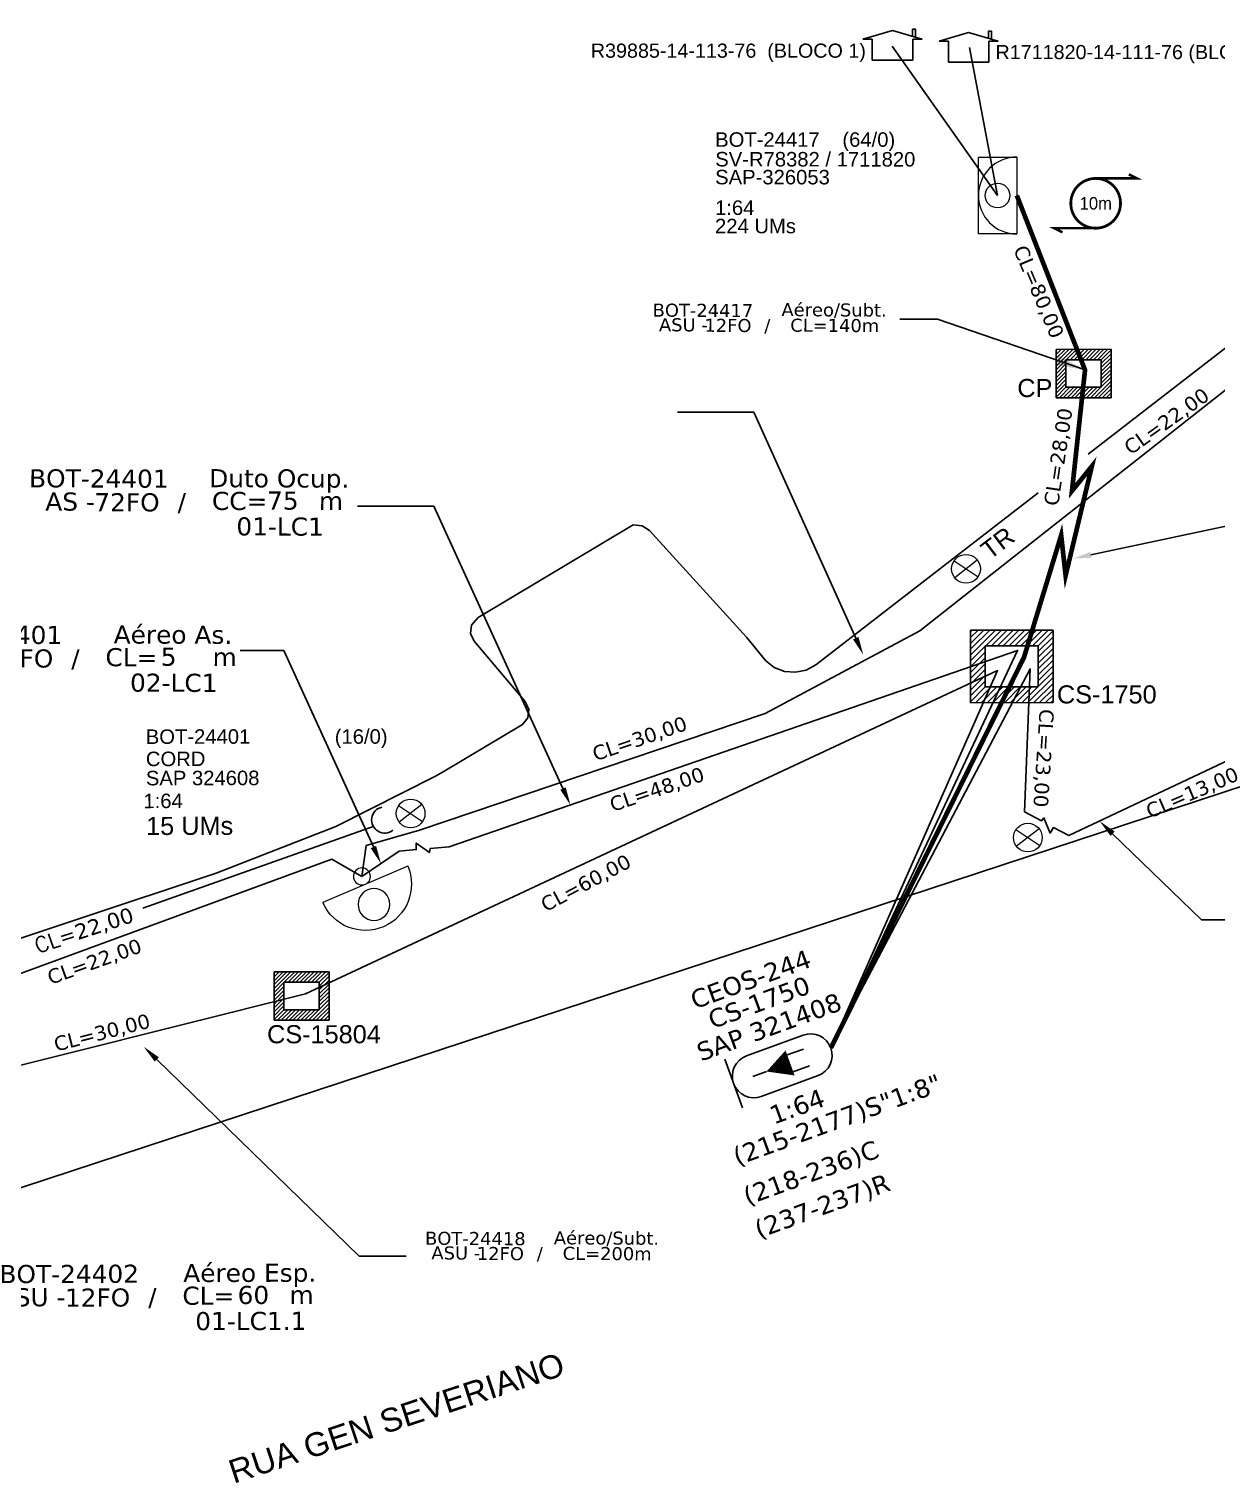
# Model space of a CAD drawing. Header units: metres. Extents: x -1286 to 542, y -500 to 95.
# Drawn here: x -767.8 to -666.8, y -397.6 to -274 of the extents above; entities that cross this region are included whole.
import ezdxf
from ezdxf import colors
from ezdxf.entities.mleader import LeaderData, LeaderLine
from ezdxf.enums import TextEntityAlignment as Align
from ezdxf.math import Vec2, Vec3

# ---------------------------------------------------------------- set-up
doc = ezdxf.new("R2010")
doc.units = ezdxf.units.M
for name, color, linetype in [('10.1-Caixas Subterrâneas', 5, 'Continuous'), ('20.4-CEOS', 1, 'Continuous'), ('CAP_A_INSTALAR', 1, 'Continuous'), ('CELULAS_GPON', 7, 'Continuous'), ('Folga', 1, 'Continuous'), ('label_cabos', 7, 'Continuous'), ('Legenda', 1, 'Continuous'), ('locais legendas', 7, 'Continuous'), ('QUADRA', 7, 'Continuous'), ('surveys', 7, 'Continuous'), ('surveys legendas', 7, 'Continuous')]:
    doc.layers.add(name, color=color, linetype=linetype)
for name, color, linetype, lineweight in [('10.4-Postes', 1, 'Continuous', 0), ("20.0-LEGENDA DOS CDO'S", 1, 'Continuous', 0), ('20.1-CDO_INTERIOR', 1, 'Continuous', 0), ('20.2-CDO_POSTE', 1, 'Continuous', 5), ('20.6-CORDOALHA_SUPORTE', 7, 'Continuous', 25), ('Segmento Logradouro Texto', 238, 'Continuous', 0)]:
    doc.layers.add(name, color=color, linetype=linetype, lineweight=lineweight)
doc.layers.add('DROP DE CLIENTE', color=140, linetype='Continuous', plot=False)
doc.layers.add('EXTRA', color=50, linetype='Continuous', plot=False)
doc.styles.add('ARIAL', font='arial.ttf')
doc.styles.add('DIGICADE', font='arial.ttf')
doc.styles.add('ROMANS', font='romans.shx')
doc.styles.add('siredit', font='verdana.ttf')
doc.linetypes.add('FENCELINE1', pattern='A,0.25,-0.1,[133,ltypeshp.shx,S=0.1,R=0,X=-0.1,Y=0],-0.1,1', length=1.45)
doc.dimstyles.new('ISO-25', dxfattribs={"dimtxt": 2.5, "dimasz": 2.5, "dimexe": 1.25, "dimexo": 0.625, "dimtad": 1, "dimtxsty": 'Standard', "dimcen": 2.5, "dimadec": 0, "dimazin": 0, "dimtfac": 1, "dimtmove": 0, "dimatfit": 3, "dimfxl": 0, "dimarcsym": 0})

# ---------------------------------------------------------------- blocks, each defined once
blk = doc.blocks.new('*X73')
at = {"color": 0, "linetype": 'Continuous'}
for p, q in [((-1.25, 0.34099), (-0.49099, 1.1)), ((-1.25, 0.517767), (-0.667767, 1.1)), ((-1.25, 0.694544), (-0.844544, 1.1)), ((-1.25, 0.87132), (-1.02132, 1.1)), ((-1.25, 1.048097), (-1.198097, 1.1)), ((-0.789214, 0.625), (-0.314214, 1.1)), ((-0.612437, 0.625), (-0.137437, 1.1)), ((-0.43566, 0.625), (0.03934, 1.1)), ((-0.258883, 0.625), (0.216117, 1.1)), ((-0.082107, 0.625), (0.392893, 1.1)), ((0.09467, 0.625), (0.56967, 1.1)), ((0.271447, 0.625), (0.746447, 1.1)), ((0.448223, 0.625), (0.923223, 1.1)), ((0.625, 0.625), (1.1, 1.1)), ((0.801777, 0.625), (1.25, 1.073223)), ((0.8035, 0.449947), (1.25, 0.896447)), ((-1.25, 0.164214), (-0.8035, 0.610714)), ((0.8035, 0.27317), (1.25, 0.71967)), ((0.8035, 0.096393), (1.25, 0.542893)), ((-1.25, -0.012563), (-0.8035, 0.433937)), ((-1.25, -0.18934), (-0.8035, 0.25716)), ((-1.25, -0.366117), (-0.8035, 0.080383)), ((0.8035, -0.080383), (1.25, 0.366117)), ((0.8035, -0.25716), (1.25, 0.18934)), ((0.8035, -0.433937), (1.25, 0.012563)), ((-1.25, -0.542893), (-0.8035, -0.096393)), ((-1.25, -0.71967), (-0.8035, -0.27317)), ((0.49099, -1.1), (1.25, -0.34099)), ((0.8035, -0.610714), (1.25, -0.164214)), ((-1.25, -0.896447), (-0.8035, -0.449947)), ((-1.25, -1.073223), (-0.801777, -0.625)), ((-1.1, -1.1), (-0.625, -0.625)), ((-0.923223, -1.1), (-0.448223, -0.625)), ((-0.746447, -1.1), (-0.271447, -0.625)), ((-0.56967, -1.1), (-0.09467, -0.625)), ((-0.392893, -1.1), (0.082107, -0.625)), ((-0.216117, -1.1), (0.258883, -0.625)), ((-0.03934, -1.1), (0.43566, -0.625)), ((0.137437, -1.1), (0.612437, -0.625)), ((0.314214, -1.1), (0.789214, -0.625)), ((0.667767, -1.1), (1.25, -0.517767)), ((0.844544, -1.1), (1.25, -0.694544)), ((1.02132, -1.1), (1.25, -0.87132)), ((1.198097, -1.1), (1.25, -1.048097))]:
    blk.add_line(p, q, dxfattribs=at)
blk = doc.blocks.new('MANHOLE_MQ')
at = {"color": 0, "linetype": 'Continuous'}
for p, q in [((0.00000623, 0.00000569), (-0.00000627, 0.00000569)), ((-0.00000627, 0.00000569), (-0.00000627, -0.00000531)), ((0.00000623, -0.00000531), (0.00000623, 0.00000569)), ((-0.00000404, 0.00000331), (0.00000399, 0.00000331)), ((-0.00000404, -0.00000294), (-0.00000404, 0.00000331)), ((0.00000399, 0.00000331), (0.00000399, -0.00000294)), ((0.00000399, -0.00000294), (-0.00000404, -0.00000294)), ((0.00000399, -0.00000294), (0.00000399, -0.00000294)), ((-0.00000627, -0.00000531), (0.00000623, -0.00000531))]:
    blk.add_line(p, q, dxfattribs=at)
at = {"color": 0, "linetype": 'Continuous', "xscale": 5e-06, "yscale": 5e-06, "zscale": 1e-05}
blk.add_blockref('*X73', (-0.00000002, 0.00000019), dxfattribs=at)
blk = doc.blocks.new('*U97')
at = {"layer": '20.4-CEOS', "color": 7, "style": 'siredit'}
for tag, p in [('FIBRAS_SPLITTER', (0, 0)), ('FIBRAS_TOP_C', (0, -4.128)), ('RESERVA_FINAIS', (0, -5.461))]:
    blk.add_attdef(tag, p, '', height=1.01, dxfattribs=at)
for tag, p, flags in [('ID_ATIVIDADE', (0, -6.773), 3), ('FATOR', (0, -8.085), 1), ('QTDE', (0, -9.397), 1), ('FID', (0, -10.709), 1)]:
    blk.add_attdef(tag, p, '', height=1.01, dxfattribs=dict(at, flags=flags))
blk = doc.blocks.new('CDOE_CT_POST_DESENHO')
at = {"color": 0}
blk.add_line((2.136, 0.393), (-2.114, 0.393), dxfattribs=at)
for centre, radius in [((0.011, 1.403), 0.733), ((0.011, 0), 0.393)]:
    blk.add_circle(centre, radius, dxfattribs=at)
blk.add_arc((0.011, 0.393), 2.125, 0, 180, dxfattribs=at)
blk = doc.blocks.new('Inst CDOE-16 CAIXA DIST OPT CDOE 48F_16D C_SPL_2_1_8')
at = {"layer": "20.0-LEGENDA DOS CDO'S", "color": 0}
for tag, p, style, flags in [('ID_ATIVIDADE', (0.12, 6.472), 'ARIAL', 3), ('FATOR', (7.921, 6.472), 'ARIAL', 1), ('QTDE', (0.097, -1.17), 'DIGICADE', 3)]:
    blk.add_attdef(tag, p, '', height=0.8, rotation=0.11799, dxfattribs=dict(at, style=style, flags=flags))
at = {"layer": "20.0-LEGENDA DOS CDO'S", "color": 0, "style": 'ARIAL'}
for tag, p, height in [('FID', (0.12, 5.248), 0.8), ('CORDOALHA', (0.122, 4.023), 0.8), ('SAP', (0.124, 2.961), 0.8), ('1:XX', (-0.012, 1.7), 0.8), ('UMS', (0.141, 0.217), 1)]:
    blk.add_attdef(tag, p, '', height=height, rotation=0.11799, dxfattribs=at)
blk.add_attdef('FIBRAS_UTILIZADAS', text='', height=0.8, rotation=0.11799, dxfattribs=at).set_placement((13.479, 5.263), align=Align.CENTER)
blk = doc.blocks.new('Inst CB DT OCUP CFOA-SM-AS-80-TS-72')
at = {"layer": 'label_cabos', "color": 0, "style": 'siredit'}
for tag, flags, p in [('ID_ATIVIDADE', 3, (1.314, 2.672)), ('FATOR', 1, (11.56, 2.551))]:
    blk.add_attdef(tag, text='', height=1, rotation=359.69001, dxfattribs=dict(at, flags=flags)).set_placement(p, align=Align.MIDDLE_CENTER)
for tag, p in [('DESTINO_CABO', (3.131, 1.262)), ('TIPO_CABO', (13.108, 1.245)), ('TIPO_CABO', (1.762, -0.005)), ('CABO', (4.686, -0.052)), ('/', (7.714, -0.052)), ('LANCE', (10.909, 0.002)), ('UND', (15.964, 0.002)), ('FID', (13.148, -1.414))]:
    blk.add_attdef(tag, text='', height=1, rotation=359.69001, dxfattribs=at).set_placement(p, align=Align.MIDDLE_CENTER)
blk.add_attdef('QTDE', (12.429, -0.475), '', height=1, rotation=359.69001, dxfattribs=at)
blk = doc.blocks.new('Inst CORD ALUMINIO 4.8 MM 3F')
at = {"layer": '20.6-CORDOALHA_SUPORTE', "color": 0, "lineweight": 0, "style": 'ROMANS'}
blk.add_attdef('LANCE', text='', height=1, dxfattribs=at).set_placement((-0.538, -2.215), align=Align.RIGHT)
at = {"layer": '20.6-CORDOALHA_SUPORTE', "color": 0, "style": 'siredit'}
blk.add_attdef('QTDE', (-0.538, -2.215), '', height=1, rotation=359.69001, dxfattribs=at)
at = {"layer": '20.6-CORDOALHA_SUPORTE', "color": 0, "lineweight": 0, "style": 'ROMANS'}
for tag, p, flags in [('FATOR', (-5.196, -4.442), 3), ('ID_ATIVIDADE', (-5.201, -6.669), 3), ('FID', (-5.201, -8.896), 1)]:
    blk.add_attdef(tag, p, '', height=1, dxfattribs=dict(at, flags=flags))
blk = doc.blocks.new('Inst CB AS CFOA-SM-AS-80-TS-72')
at = {"layer": 'label_cabos', "color": 0, "style": 'siredit'}
for tag, flags, p in [('ID_ATIVIDADE', 3, (1.314, 2.672)), ('FATOR', 1, (11.56, 2.551))]:
    blk.add_attdef(tag, text='', height=1, rotation=359.69001, dxfattribs=dict(at, flags=flags)).set_placement(p, align=Align.MIDDLE_CENTER)
for tag, p in [('DESTINO_CABO', (3.131, 1.262)), ('TIPO_CABO', (13.108, 1.245)), ('TIPO_CABO', (1.762, -0.005)), ('CABO', (4.686, -0.052)), ('/', (7.714, -0.052)), ('LANCE', (10.809, 0.002)), ('UND', (15.964, 0.002)), ('FID', (13.148, -1.414))]:
    blk.add_attdef(tag, text='', height=1, rotation=359.69001, dxfattribs=at).set_placement(p, align=Align.MIDDLE_CENTER)
blk.add_attdef('QTDE', (12.429, -0.475), '', height=1, rotation=359.69001, dxfattribs=at)
blk = doc.blocks.new('Inst CB ESP CFOA-SM-ASU-120-S-12')
at = {"layer": 'label_cabos', "color": 0, "style": 'siredit'}
for tag, flags, p in [('ID_ATIVIDADE', 3, (1.314, 2.672)), ('FATOR', 1, (11.56, 2.551))]:
    blk.add_attdef(tag, text='', height=1, rotation=359.69001, dxfattribs=dict(at, flags=flags)).set_placement(p, align=Align.MIDDLE_CENTER)
for tag, p in [('DESTINO_CABO', (3.131, 1.262)), ('TIPO_CABO', (13.108, 1.245)), ('TIPO_CABO', (1.262, -0.005)), ('CABO', (4.686, -0.052)), ('/', (7.714, -0.052)), ('LANCE', (10.809, 0.002)), ('UND', (15.964, 0.002)), ('FID', (13.148, -1.414))]:
    blk.add_attdef(tag, text='', height=1, rotation=359.69001, dxfattribs=at).set_placement(p, align=Align.MIDDLE_CENTER)
blk.add_attdef('QTDE', (12.429, -0.475), '', height=1, rotation=359.69001, dxfattribs=at)
blk = doc.blocks.new('LEGENDA DOS CABOS')
at = {"layer": 'EXTRA', "color": 0, "style": 'siredit'}
for tag, p in [('ID', (4.6, 0.97)), ('XX', (9.03, 0.97))]:
    blk.add_attdef(tag, text='', height=0.48, rotation=359.69, dxfattribs=at).set_placement(p, align=Align.MIDDLE_CENTER)
at = {"layer": 'Legenda', "color": 0, "style": 'siredit'}
for tag, p in [('TIPO_CABO', (1.31, 0)), ('CABO', (4.69, -0.05)), ('/', (6.81, -0.05)), ('METROS', (10.03, -0.05))]:
    blk.add_attdef(tag, text='', height=0.8, rotation=359.69, dxfattribs=at).set_placement(p, align=Align.MIDDLE_CENTER)
blk = doc.blocks.new('A$C07E14978')
at = {"layer": 'Folga', "color": 0, "const_width": 0.137}
for points in [[(2.226, 2.915), (4.421, 2.915), (3.982, 3.135)], [(2.226, 0.281), (0.031, 0.281), (0.47, 0.061)]]:
    blk.add_lwpolyline(points, dxfattribs=at)
at = {"layer": 'Folga', "color": 0, "const_width": 0.146}
blk.add_lwpolyline([(2.226, 2.915, 1.000012), (2.226, 0.281, 0.999978)], format="xyb", close=True, dxfattribs=at)
at = {"layer": 'Folga', "color": 0}
blk.add_text('10m', height=0.6586, dxfattribs=at).set_placement((1.376, 1.269))

msp = doc.modelspace()

# ---------------------------------------------------------------- linework, layer by layer
at = {"color": 1, "linetype": 'FENCELINE1', "ltscale": 4, "const_width": 0.4}
msp.add_lwpolyline([(-699.64, -360.64), (-683.22, -327.44), (-680.06, -317.07), (-679.68, -320.48), (-677.45, -311.2), (-679.14, -313.3), (-678.03, -303.02), (-683.83, -288.19)], dxfattribs=at)
at = {"color": 0, "ltscale": 3}
msp.add_lwpolyline([(-736.88, -342.14, -1.252444), (-737.81, -340.17)], format="xyb", dxfattribs=at)
msp.add_lwpolyline([(-738.47, -341.79), (-758.14, -348.76)], dxfattribs=at)
at = {"layer": '10.4-Postes'}
for points in [[(-689.17, -319.25), (-687.13, -320.59)], [(-687.19, -319.18), (-689.11, -320.67)], [(-736.39, -340.03), (-734.36, -341.38)], [(-734.41, -339.96), (-736.34, -341.45)], [(-683.9, -342.08), (-681.87, -343.43)], [(-681.92, -342.01), (-683.85, -343.5)]]:
    msp.add_lwpolyline(points, dxfattribs=at)
for centre in [(-688.15, -319.92), (-735.37, -340.71), (-682.89, -342.76)]:
    msp.add_circle(centre, 1.22, dxfattribs=at)
at = {"layer": '20.1-CDO_INTERIOR', "color": 1, "lineweight": 18}
msp.add_lwpolyline([(-687.1, -291.46), (-687.1, -284.92), (-683.83, -284.92), (-683.83, -291.45)], close=True, dxfattribs=at)
msp.add_circle((-685.47, -288.19), 1.05, dxfattribs=at)
msp.add_arc((-683.83, -288.19), 3.27, 90.0276, 270.0276, dxfattribs=at)
at = {"layer": '20.4-CEOS', "color": 5}
for p, q in [((-706.82, -361.32), (-701.99, -359.55)), ((-700.73, -362.99), (-705.56, -364.76))]:
    msp.add_line(p, q, dxfattribs=at)
msp.add_lwpolyline([(-705.11, -362.64, 0, 2.26, 0), (-703.11, -361.91, 2.26, 2.26, 0)], format="xyseb", dxfattribs=at)
for points in [[(-703.45, -361.26), (-701.98, -360.73)], [(-707.15, -365.74), (-708.67, -361.59)], [(-705.11, -362.64), (-706.27, -363.07)], [(-702.93, -362.7), (-701.46, -362.16)]]:
    msp.add_lwpolyline(points, dxfattribs=at)
for centre, start, end in [((-701.36, -361.27), 290.077, 110.077), ((-706.19, -363.04), 110.077, 290.077)]:
    msp.add_arc(centre, 1.83, start, end, dxfattribs=at)
at = {"layer": 'CAP_A_INSTALAR', "color": 7, "linetype": 'FENCELINE1', "ltscale": 4}
for points in [[(-705.22, -332.2), (-692.08, -325.19), (-654.77, -295.81)], [(-732.09, -343.55), (-683.76, -326.85), (-699.64, -360.64)], [(-679.41, -342.59), (-660.74, -333.78), (-640.02, -327.21)], [(-811.82, -335.07), (-787.59, -358.1), (-790.19, -358.5), (-784.48, -362.42), (-784.29, -360.63), (-775.67, -363.88), (-744.31, -356.05), (-685.46, -328.56), (-699.64, -360.64)], [(-683.19, -340.58), (-682.69, -328.42), (-699.64, -360.64)], [(-739.15, -343.42), (-734.62, -342.14), (-705.22, -332.2)], [(-781.08, -358.91), (-742.07, -344.6), (-742.07, -344.6)]]:
    msp.add_lwpolyline(points, dxfattribs=at)
at = {"layer": 'CAP_A_INSTALAR', "color": 7, "linetype": 'FENCELINE1', "ltscale": 2}
for points in [[(-679.41, -342.59), (-680.7, -341.91), (-681, -342.38), (-681.53, -341.09), (-681.74, -341.34), (-683.19, -340.58)], [(-739.53, -346.07), (-739.15, -343.42)], [(-736.36, -343.91), (-734.9, -343.78), (-734.9, -343.22), (-733.76, -344.02), (-733.72, -343.69), (-732.09, -343.55)], [(-739.53, -346.07), (-742.07, -344.6)], [(-736.36, -343.91), (-739.53, -346.07)]]:
    msp.add_lwpolyline(points, dxfattribs=at)
at = {"layer": 'DROP DE CLIENTE'}
for points in [[(-685.47, -288.19), (-694.43, -275.5)], [(-685.47, -288.19), (-687.84, -275.62)]]:
    msp.add_lwpolyline(points, dxfattribs=at)
at = {"layer": 'QUADRA'}
for points in [[(-677.76, -310.17), (-664.39, -299.83)], [(-751.9, -345.79), (-741.74, -341.81), (-733.26, -337.54), (-732.61, -337.16), (-725.87, -333.15), (-725.41, -332.57), (-725.31, -331.86), (-725.62, -331.2), (-729.98, -326.08), (-730.29, -325.41), (-730.19, -324.7), (-729.63, -324.06), (-716.45, -316.19), (-715.68, -316.25), (-715.05, -316.66), (-706.82, -325.72), (-705.16, -327.73), (-704.45, -328.29), (-703.59, -328.64), (-702.66, -328.71), (-701.75, -328.52), (-700.93, -328.08), (-682.02, -313.47)], [(-635.02, -328.64), (-832.95, -393.69)], [(-787.04, -357.46), (-751.9, -345.79)]]:
    msp.add_lwpolyline(points, dxfattribs=at)
at = {"layer": 'surveys'}
for p, q in [((-694.4, -274.16), (-696.91, -274.89)), ((-694.4, -274.16), (-691.89, -274.89)), ((-692.71, -274.05), (-692.45, -274.05)), ((-692.71, -274.64), (-692.71, -274.05)), ((-692.45, -274.05), (-692.45, -274.71)), ((-686.24, -274.22), (-685.98, -274.22)), ((-686.24, -274.81), (-686.24, -274.22)), ((-685.98, -274.22), (-685.98, -274.89)), ((-696.91, -274.89), (-696.12, -274.89)), ((-696.12, -276.69), (-696.12, -274.9)), ((-691.89, -274.89), (-692.68, -274.89)), ((-692.68, -274.89), (-692.68, -276.69)), ((-687.93, -274.33), (-690.44, -275.07)), ((-690.44, -275.07), (-689.65, -275.07)), ((-689.65, -276.87), (-689.65, -275.07)), ((-687.93, -274.33), (-685.41, -275.07)), ((-686.2, -275.06), (-686.2, -276.87)), ((-685.41, -275.07), (-686.2, -275.07)), ((-692.68, -276.69), (-696.12, -276.69)), ((-686.2, -276.87), (-689.65, -276.87))]:
    msp.add_line(p, q, dxfattribs=at)

# ---------------------------------------------------------------- block references
at = {"color": 0, "lineweight": 0, "xscale": 1.307692307692307, "yscale": 1.307692307692307, "zscale": 1.307692307692307, "rotation": 18.41394832054072}
msp.add_blockref('Inst CORD ALUMINIO 4.8 MM 3F', (-763.92, -348.51), dxfattribs=at).add_auto_attribs({'QTDE': '22,00', 'LANCE': 'CL='})
at = {"layer": '10.1-Caixas Subterrâneas', "color": 30, "rotation": 180.0191175169924}
for p, xscale, yscale, zscale in [((-678.16, -303.25), 374062.8819905536, 374062.8819905536, 374062.8819905536), ((-684.27, -328.1), 561094.3229858305, 561094.3229858305, 561094.3229858305), ((-744.65, -356.15), 374062.8819905536, 374062.8819905536, 374062.8819905536)]:
    msp.add_blockref('MANHOLE_MQ', p, dxfattribs=dict(at, xscale=xscale, yscale=yscale, zscale=zscale))
at = {"layer": "20.0-LEGENDA DOS CDO'S", "color": 7, "lineweight": 0}
ref = msp.add_blockref('Inst CDOE-16 CAIXA DIST OPT CDOE 48F_16D C_SPL_2_1_8', (-758.07, -342.87), dxfattribs=dict(at, xscale=1.538461538461538, yscale=1.538461538461538, zscale=1.538461538461538))
ref.add_attrib('FID', 'BOT-24401', (-757.89, -334.8), dxfattribs={"color": 0, "height": 1.231, "rotation": 0.118, "style": 'ARIAL'})
ref.add_attrib('CORDOALHA', 'CORD', (-757.88, -336.69), dxfattribs={"color": 0, "height": 1.231, "rotation": 0.118, "style": 'ARIAL'})
ref.add_attrib('SAP', 'SAP 324608', (-757.88, -338.32), dxfattribs={"color": 0, "height": 1.231, "rotation": 0.118, "style": 'ARIAL'})
ref.add_attrib('1:XX', '1:64', (-758.09, -340.26), dxfattribs={"color": 0, "height": 1.231, "rotation": 0.118, "style": 'ARIAL'})
ref.add_attrib('UMS', '15 UMs', (-757.86, -342.54), dxfattribs={"color": 0, "height": 1.538, "rotation": 0.118, "style": 'ARIAL'})
ref.add_attrib('FIBRAS_UTILIZADAS', '(16/0)', dxfattribs={"color": 0, "height": 1.231, "rotation": 0.118, "style": 'ARIAL'}).set_placement((-737.33, -334.78), align=Align.RIGHT)
at = {"layer": '20.2-CDO_POSTE', "color": 7, "xscale": -1.846153846153846, "yscale": 1.846153846153846, "zscale": 1.846153846153846, "rotation": 203.3209061583297}
msp.add_blockref('CDOE_CT_POST_DESENHO', (-739.53, -346.07), dxfattribs=at)
at = {"layer": '20.4-CEOS', "color": 5, "lineweight": 0}
ref = msp.add_blockref('*U97', (-707.6, -370.66), dxfattribs=dict(at, xscale=1.538461538461539, yscale=1.538461538461539, zscale=1.538461538461539, rotation=20.07700940068093))
ref.add_attrib('FIBRAS_SPLITTER', '(215-2177)S"1:8"', (-707.6, -370.66), dxfattribs={"color": 5, "height": 1.5533, "rotation": 20.077, "style": 'siredit'})
ref.add_attrib('FIBRAS_TOP_C', '(218-236)C', (-706.73, -374.03), dxfattribs={"color": 5, "height": 1.553, "rotation": 20.077, "style": 'siredit'})
ref.add_attrib('RESERVA_FINAIS', '(237-237)R', (-705.77, -376.85), dxfattribs={"color": 5, "height": 1.553, "rotation": 20.077, "style": 'siredit'})
at = {"layer": 'Folga', "xscale": 1.605566645982849, "yscale": 1.605566645982849, "zscale": 1.605566645982849}
msp.add_blockref('A$C07E14978', (-680.7, -291.42), dxfattribs=at)
at = {"layer": 'label_cabos', "color": 0, "lineweight": 0}
ref = msp.add_blockref('LEGENDA DOS CABOS', (-715.22, -299.76), dxfattribs=dict(at, xscale=1.107692307692308, yscale=1.107692307692308, zscale=1.107692307692308))
ref.add_attrib('ID', 'BOT-24417', dxfattribs={"color": 0, "height": 1.108, "rotation": 359.69, "style": 'siredit'}).set_placement((-710.52, -297.95), align=Align.MIDDLE_CENTER)
ref.add_attrib('CABO', '12FO', dxfattribs={"color": 0, "height": 1.108, "rotation": 359.69, "style": 'siredit'}).set_placement((-708.39, -299.23), align=Align.MIDDLE_CENTER)
ref.add_attrib('METROS', 'CL=140m', dxfattribs={"color": 0, "height": 1.108, "rotation": 359.69, "style": 'siredit'}).set_placement((-699.31, -299.23), align=Align.MIDDLE_CENTER)
ref.add_attrib('XX', 'Aéreo/Subt.', dxfattribs={"color": 0, "height": 1.1077, "rotation": 359.69, "style": 'siredit'}).set_placement((-699.37, -297.91), align=Align.MIDDLE_CENTER)
ref.add_attrib('/', '/', dxfattribs={"color": 0, "height": 1.11, "rotation": 359.69, "style": 'siredit'}).set_placement((-705.04, -299.23), align=Align.MIDDLE_CENTER)
ref.add_attrib('TIPO_CABO', 'ASU -', dxfattribs={"color": 0, "height": 1.108, "rotation": 359.69, "style": 'siredit'}).set_placement((-712.18, -299.18), align=Align.MIDDLE_CENTER)
at = {"layer": 'label_cabos'}
ref = msp.add_blockref('Inst CB DT OCUP CFOA-SM-AS-80-TS-72', (-766.7, -314.2), dxfattribs=dict(at, xscale=1.538461538461538, yscale=1.538461538461538, zscale=1.538461538461538, rotation=0.1315642785740532))
ref.add_attrib('DESTINO_CABO', 'BOT-24401', dxfattribs={"color": 0, "height": 1.538, "rotation": 359.8216, "style": 'siredit'}).set_placement((-761.88, -312.24), align=Align.MIDDLE_CENTER)
ref.add_attrib('CABO', '72FO', dxfattribs={"color": 0, "height": 1.538, "rotation": 359.8216, "style": 'siredit'}).set_placement((-759.49, -314.26), align=Align.MIDDLE_CENTER)
ref.add_attrib('TIPO_CABO', 'Duto Ocup.', dxfattribs={"color": 0, "height": 1.538, "rotation": 359.8216, "style": 'siredit'}).set_placement((-746.54, -312.23), align=Align.MIDDLE_CENTER)
ref.add_attrib('/', '/', dxfattribs={"color": 0, "height": 1.54, "rotation": 359.8216, "style": 'siredit'}).set_placement((-754.83, -314.25), align=Align.MIDDLE_CENTER)
ref.add_attrib('TIPO_CABO', 'AS - ', dxfattribs={"color": 0, "height": 1.538, "rotation": 359.8216, "style": 'siredit'}).set_placement((-763.99, -314.2), align=Align.MIDDLE_CENTER)
ref.add_attrib('FID', '01-LC1', dxfattribs={"color": 0, "height": 1.538, "rotation": 359.8216, "style": 'siredit'}).set_placement((-746.47, -316.32), align=Align.MIDDLE_CENTER)
ref.add_attrib('LANCE', 'CC=', dxfattribs={"color": 0, "height": 1.538, "rotation": 359.8216, "style": 'siredit'}).set_placement((-749.91, -314.15), align=Align.MIDDLE_CENTER)
ref.add_attrib('QTDE', '75', (-747.58, -314.88), dxfattribs={"color": 0, "height": 1.538, "rotation": 359.8216, "style": 'siredit'})
ref.add_attrib('UND', 'm', dxfattribs={"color": 0, "height": 1.54, "rotation": 359.8216, "style": 'siredit'}).set_placement((-742.14, -314.14), align=Align.MIDDLE_CENTER)
ref = msp.add_blockref('Inst CB AS CFOA-SM-AS-80-TS-72', (-775.74, -327.47), dxfattribs=dict(at, xscale=1.538461538461538, yscale=1.538461538461538, zscale=1.538461538461538, rotation=0.1315642785740533))
ref.add_attrib('DESTINO_CABO', 'BOT-24401', dxfattribs={"color": 0, "height": 1.538, "rotation": 359.8216, "style": 'siredit'}).set_placement((-770.93, -325.52), align=Align.MIDDLE_CENTER)
ref.add_attrib('TIPO_CABO', 'Aéreo As.', dxfattribs={"color": 0, "height": 1.538, "rotation": 359.8216, "style": 'siredit'}).set_placement((-755.58, -325.51), align=Align.MIDDLE_CENTER)
ref.add_attrib('CABO', '72FO', dxfattribs={"color": 0, "height": 1.538, "rotation": 359.8216, "style": 'siredit'}).set_placement((-768.53, -327.53), align=Align.MIDDLE_CENTER)
ref.add_attrib('/', '/', dxfattribs={"color": 0, "height": 1.54, "rotation": 359.8216, "style": 'siredit'}).set_placement((-763.87, -327.52), align=Align.MIDDLE_CENTER)
ref.add_attrib('TIPO_CABO', 'AS - ', dxfattribs={"color": 0, "height": 1.538, "rotation": 359.8216, "style": 'siredit'}).set_placement((-773.03, -327.47), align=Align.MIDDLE_CENTER)
ref.add_attrib('FID', '02-LC1', dxfattribs={"color": 0, "height": 1.538, "rotation": 359.8216, "style": 'siredit'}).set_placement((-755.51, -329.6), align=Align.MIDDLE_CENTER)
ref.add_attrib('LANCE', 'CL=', dxfattribs={"color": 0, "height": 1.538, "rotation": 359.8216, "style": 'siredit'}).set_placement((-759.11, -327.43), align=Align.MIDDLE_CENTER)
ref.add_attrib('QTDE', '5', (-756.62, -328.15), dxfattribs={"color": 0, "height": 1.54, "rotation": 359.8216, "style": 'siredit'})
ref.add_attrib('UND', 'm', dxfattribs={"color": 0, "height": 1.54, "rotation": 359.8216, "style": 'siredit'}).set_placement((-751.18, -327.41), align=Align.MIDDLE_CENTER)
at = {"layer": 'label_cabos', "color": 0, "lineweight": 0}
ref = msp.add_blockref('LEGENDA DOS CABOS', (-734.57, -378.64), dxfattribs=dict(at, xscale=1.107692307692308, yscale=1.107692307692308, zscale=1.107692307692308))
ref.add_attrib('ID', 'BOT-24418', dxfattribs={"color": 0, "height": 1.108, "rotation": 359.69, "style": 'siredit'}).set_placement((-729.87, -376.83), align=Align.MIDDLE_CENTER)
ref.add_attrib('CABO', '12FO', dxfattribs={"color": 0, "height": 1.108, "rotation": 359.69, "style": 'siredit'}).set_placement((-727.74, -378.11), align=Align.MIDDLE_CENTER)
ref.add_attrib('METROS', 'CL=200m', dxfattribs={"color": 0, "height": 1.108, "rotation": 359.69, "style": 'siredit'}).set_placement((-718.66, -378.11), align=Align.MIDDLE_CENTER)
ref.add_attrib('XX', 'Aéreo/Subt.', dxfattribs={"color": 0, "height": 1.1077, "rotation": 359.69, "style": 'siredit'}).set_placement((-718.72, -376.79), align=Align.MIDDLE_CENTER)
ref.add_attrib('/', '/', dxfattribs={"color": 0, "height": 1.11, "rotation": 359.69, "style": 'siredit'}).set_placement((-724.39, -378.11), align=Align.MIDDLE_CENTER)
ref.add_attrib('TIPO_CABO', 'ASU -', dxfattribs={"color": 0, "height": 1.108, "rotation": 359.69, "style": 'siredit'}).set_placement((-731.53, -378.06), align=Align.MIDDLE_CENTER)
at = {"layer": 'label_cabos'}
ref = msp.add_blockref('Inst CB ESP CFOA-SM-ASU-120-S-12', (-769.2, -381.82), dxfattribs=dict(at, xscale=1.538461538461538, yscale=1.538461538461538, zscale=1.538461538461538, rotation=0.4634636605451))
ref.add_attrib('DESTINO_CABO', 'BOT-24402', dxfattribs={"color": 0, "height": 1.538, "rotation": 0.1535, "style": 'siredit'}).set_placement((-764.4, -379.84), align=Align.MIDDLE_CENTER)
ref.add_attrib('TIPO_CABO', 'Aéreo Esp.', dxfattribs={"color": 0, "height": 1.538, "rotation": 0.1535, "style": 'siredit'}).set_placement((-749.05, -379.75), align=Align.MIDDLE_CENTER)
ref.add_attrib('CABO', '12FO', dxfattribs={"color": 0, "height": 1.538, "rotation": 0.1535, "style": 'siredit'}).set_placement((-761.99, -381.85), align=Align.MIDDLE_CENTER)
ref.add_attrib('/', '/', dxfattribs={"color": 0, "height": 1.54, "rotation": 0.1535, "style": 'siredit'}).set_placement((-757.33, -381.81), align=Align.MIDDLE_CENTER)
ref.add_attrib('TIPO_CABO', 'ASU - ', dxfattribs={"color": 0, "height": 1.538, "rotation": 0.1535, "style": 'siredit'}).set_placement((-767.26, -381.82), align=Align.MIDDLE_CENTER)
ref.add_attrib('FID', '01-LC1.1', dxfattribs={"color": 0, "height": 1.538, "rotation": 0.1535, "style": 'siredit'}).set_placement((-748.96, -383.84), align=Align.MIDDLE_CENTER)
ref.add_attrib('LANCE', 'CL=', dxfattribs={"color": 0, "height": 1.538, "rotation": 0.1535, "style": 'siredit'}).set_placement((-752.57, -381.69), align=Align.MIDDLE_CENTER)
ref.add_attrib('QTDE', '60', (-750.08, -382.4), dxfattribs={"color": 0, "height": 1.538, "rotation": 0.1535, "style": 'siredit'})
ref.add_attrib('UND', 'm', dxfattribs={"color": 0, "height": 1.54, "rotation": 0.1535, "style": 'siredit'}).set_placement((-744.64, -381.62), align=Align.MIDDLE_CENTER)

# ---------------------------------------------------------------- texts
at = {"layer": "20.0-LEGENDA DOS CDO'S", "color": 1, "style": 'ARIAL'}
for s, height, p in [('BOT-24417', 1.231, (-709.48, -284.05)), ('SV-R78382 / 1711820', 1.2308, (-709.47, -285.72)), ('SAP-326053', 1.231, (-709.48, -287.24)), ('1:64', 1.231, (-709.49, -289.84)), ('224 UMs', 1.231, (-709.49, -291.4))]:
    msp.add_text(s, height=height, rotation=359.9724, dxfattribs=at).set_placement(p)
msp.add_text('     (64/0)', height=1.2308, rotation=359.9724, dxfattribs=at).set_placement((-697.61, -284.05), align=Align.CENTER)
at = {"layer": '20.4-CEOS', "color": 5, "style": 'siredit'}
for s, p in [('CEOS-244', (-706.73, -354.07)), ('CS-1750', (-706.01, -356.03)), ('SAP 321408', (-705.16, -358.12)), ('1:64', (-702.78, -364.88))]:
    msp.add_text(s, height=1.553, rotation=20.077, dxfattribs=at).set_placement(p, align=Align.TOP_CENTER)
at = {"layer": 'CELULAS_GPON', "style": 'siredit'}
for s, rotation, p in [('CL=80,00', 292.8945, (-684.15, -292.75)), ('CL=22,00', 35.3374, (-674.16, -310.29)), ('CL=28,00', 81.5951, (-680.32, -314.63)), ('CL=23,00', 266.393, (-681.89, -331.8)), ('CL=30,00', 18.8974, (-719.66, -336.28)), ('CL=48,00', 18.8974, (-718.19, -340.59)), ('CL=13,00', 23.3905, (-672.52, -341.15)), ('CL=60,00', 27.9221, (-723.89, -349.11)), ('CL=22,00', 19.6921, (-765.99, -355.28)), ('CL=30,00', 14.2864, (-765.52, -360.95))]:
    msp.add_text(s, height=1.231, rotation=rotation, dxfattribs=at).set_placement(p)
at = {"layer": 'locais legendas', "color": 20, "style": 'ARIAL'}
msp.add_text('CP', height=1.538, dxfattribs=at).set_placement((-683.79, -305.32))
at = {"layer": 'locais legendas', "color": 10, "style": 'ARIAL'}
msp.add_text('TR', height=1.538, rotation=37.2769, dxfattribs=at).set_placement((-686.13, -319.2))
at = {"layer": 'locais legendas', "color": 30, "style": 'ARIAL'}
for s, p in [('CS-1750', (-680.42, -331.36)), ('CS-15804', (-747.58, -360.24))]:
    msp.add_text(s, height=1.538, dxfattribs=at).set_placement(p)
at = {"layer": 'Segmento Logradouro Texto', "color": 5, "linetype": 'Continuous', "insert": (-736.57, -392.09), "char_height": 2, "width": 45.3776, "attachment_point": 5, "rotation": 18.1941, "style": 'DIGICADE'}
msp.add_mtext('RUA GEN SEVERIANO', dxfattribs=at)
at = {"layer": 'surveys legendas', "color": 0, "style": 'ARIAL'}
for s, p in [('R39885-14-113-76  (BLOCO 1)', (-720.05, -276.48)), ('R1711820-14-111-76 (BLOCO 2)', (-685.64, -276.6))]:
    msp.add_text(s, height=1.2, dxfattribs=at).set_placement(p)

# ---------------------------------------------------------------- leaders
at = {"color": 7}
msp.add_leader([(-678.03, -303.02), (-690.57, -298.71), (-693.79, -298.71)], dimstyle='ISO-25', override={"dimgap": 0.625, "dimtad": 0}, dxfattribs=at)
at = {"layer": 'label_cabos'}
ml = msp.add_multileader_mtext('Standard', dxfattribs=at)
ml.set_content('', color=256)
ml.set_leader_properties()
ml.build(insert=Vec2(0, 0))
ml.multileader.update_dxf_attribs({"text_right_attachment_type": 6, "arrow_head_size": 1.54})
ctx = ml.context
ctx.base_point, ctx.char_height, ctx.arrow_head_size, ctx.landing_gap_size, ctx.plane_origin = Vec3(-715.75, -303.51), 6.15, 1.54, 3.08, Vec3(-694.56, -331.99)
ctx.right_attachment, ctx.text_align_type = 6, 2
notes = []
notes.append((ctx, [(0, (1, 1, 0), (-706.18, -306.59), (-1, 0), 3.42, [(0, [(-696.89, -327.22)], 0, [])])]))
ctx.mtext.insert, ctx.mtext.alignment, ctx.mtext.flow_direction = Vec3(-712.67, -300.44), 3, 5
ml = msp.add_multileader_mtext('Standard', dxfattribs=at)
ml.set_content('', color=256)
ml.set_leader_properties()
ml.build(insert=Vec2(0, 0))
ml.multileader.update_dxf_attribs({"text_right_attachment_type": 6, "arrow_head_size": 1.54})
ctx = ml.context
ctx.base_point, ctx.char_height, ctx.arrow_head_size, ctx.landing_gap_size, ctx.plane_origin = Vec3(-742.97, -311.51), 6.15, 1.54, 3.08, Vec3(-721.78, -339.99)
ctx.right_attachment, ctx.text_align_type = 6, 2
notes.append((ctx, [(0, (1, 1, 0), (-733.39, -314.58), (-1, 0), 3.42, [(0, [(-721.78, -339.99)], 0, [])])]))
ctx.mtext.insert, ctx.mtext.alignment, ctx.mtext.flow_direction = Vec3(-739.89, -308.43), 3, 5
at = {"layer": 'label_cabos', "color": 0, "lineweight": 0}
ml = msp.add_multileader_mtext('Standard', dxfattribs=at)
ml.set_content('')
ml.set_leader_properties()
ml.build(insert=Vec2(0, 0))
ml.multileader.update_dxf_attribs({"text_right_attachment_type": 6, "arrow_head_size": 1.54})
ctx = ml.context
ctx.base_point, ctx.char_height, ctx.arrow_head_size, ctx.landing_gap_size, ctx.plane_origin, ctx.plane_x_axis, ctx.plane_y_axis = Vec3(-648.64, -317.41), 6.15, 1.54, 3.08, Vec3(-678.48, -318.97), Vec3(-1, 0), Vec3(0, -1)
ctx.right_attachment, ctx.text_align_type = 6, 2
notes.append((ctx, [(0, (1, 1, 0), (-656.83, -314.33), (1, 0), 2.04, [(0, [(-679.04, -319.05)], 0, [])])]))
ctx.mtext.insert, ctx.mtext.text_direction, ctx.mtext.rotation, ctx.mtext.alignment, ctx.mtext.flow_direction = Vec3(-651.72, -320.49), Vec3(-1, 0), 3.141593, 3, 5
at = {"layer": 'label_cabos'}
ml = msp.add_multileader_mtext('Standard', dxfattribs=at)
ml.set_content('', color=256)
ml.set_leader_properties()
ml.build(insert=Vec2(0, 0))
ml.multileader.update_dxf_attribs({"text_right_attachment_type": 6, "arrow_head_size": 1.54})
ctx = ml.context
ctx.base_point, ctx.char_height, ctx.arrow_head_size, ctx.landing_gap_size, ctx.plane_origin = Vec3(-752.93, -323.78), 6.15, 1.54, 3.08, Vec3(-734.54, -352.26)
ctx.right_attachment, ctx.text_align_type = 6, 2
notes.append((ctx, [(0, (1, 1, 0), (-746.16, -326.86), (-1, 0), 0.618, [(0, [(-737.9, -344.96)], 0, [])])]))
ctx.mtext.insert, ctx.mtext.alignment, ctx.mtext.flow_direction = Vec3(-749.86, -320.7), 3, 5
ml = msp.add_multileader_mtext('Standard', dxfattribs=at)
ml.set_content('', color=256)
ml.set_leader_properties()
ml.build(insert=Vec2(0, 0))
ml.multileader.update_dxf_attribs({"text_right_attachment_type": 6, "arrow_head_size": 1.54})
ctx = ml.context
ctx.base_point, ctx.char_height, ctx.arrow_head_size, ctx.landing_gap_size, ctx.plane_origin = Vec3(-664.14, -349.75), 6.15, 1.54, 3.08, Vec3(-671.42, -338.71)
ctx.right_attachment = 6
notes.append((ctx, [(0, (1, 1, 0), (-668.14, -349.75), (1, 0), 4, [(0, [(-676.79, -341.36)], 0, [])])]))
ctx.mtext.insert, ctx.mtext.flow_direction = Vec3(-661.06, -346.68), 5
ml = msp.add_multileader_mtext('Standard', dxfattribs=at)
ml.set_content('', color=256)
ml.set_leader_properties()
ml.build(insert=Vec2(0, 0))
ml.multileader.update_dxf_attribs({"text_right_attachment_type": 6, "arrow_head_size": 1.54})
ctx = ml.context
ctx.base_point, ctx.char_height, ctx.arrow_head_size, ctx.landing_gap_size, ctx.plane_origin = Vec3(-735.75, -378.34), 6.15, 1.54, 3.08, Vec3(-743.04, -367.29)
ctx.right_attachment = 6
notes.append((ctx, [(0, (1, 1, 0), (-739.75, -378.34), (1, 0), 4, [(0, [(-758.06, -360.54)], 0, [])])]))
ctx.mtext.insert, ctx.mtext.flow_direction = Vec3(-732.68, -375.26), 5
for ctx, leaders in notes:
    for number, flags, end, landing, length, lines in leaders:
        leader = LeaderData()
        leader.index, (leader.has_last_leader_line, leader.has_dogleg_vector, leader.attachment_direction) = number, flags
        leader.last_leader_point, leader.dogleg_vector, leader.dogleg_length = Vec3(end), Vec3(landing), length
        for number, points, colour, breaks in lines:
            line = LeaderLine()
            line.index, line.vertices, line.color, line.breaks = number, Vec3.list(points), colors.encode_raw_color(colour), breaks
            leader.lines.append(line)
        ctx.leaders.append(leader)

doc.saveas('drawing.dxf')
